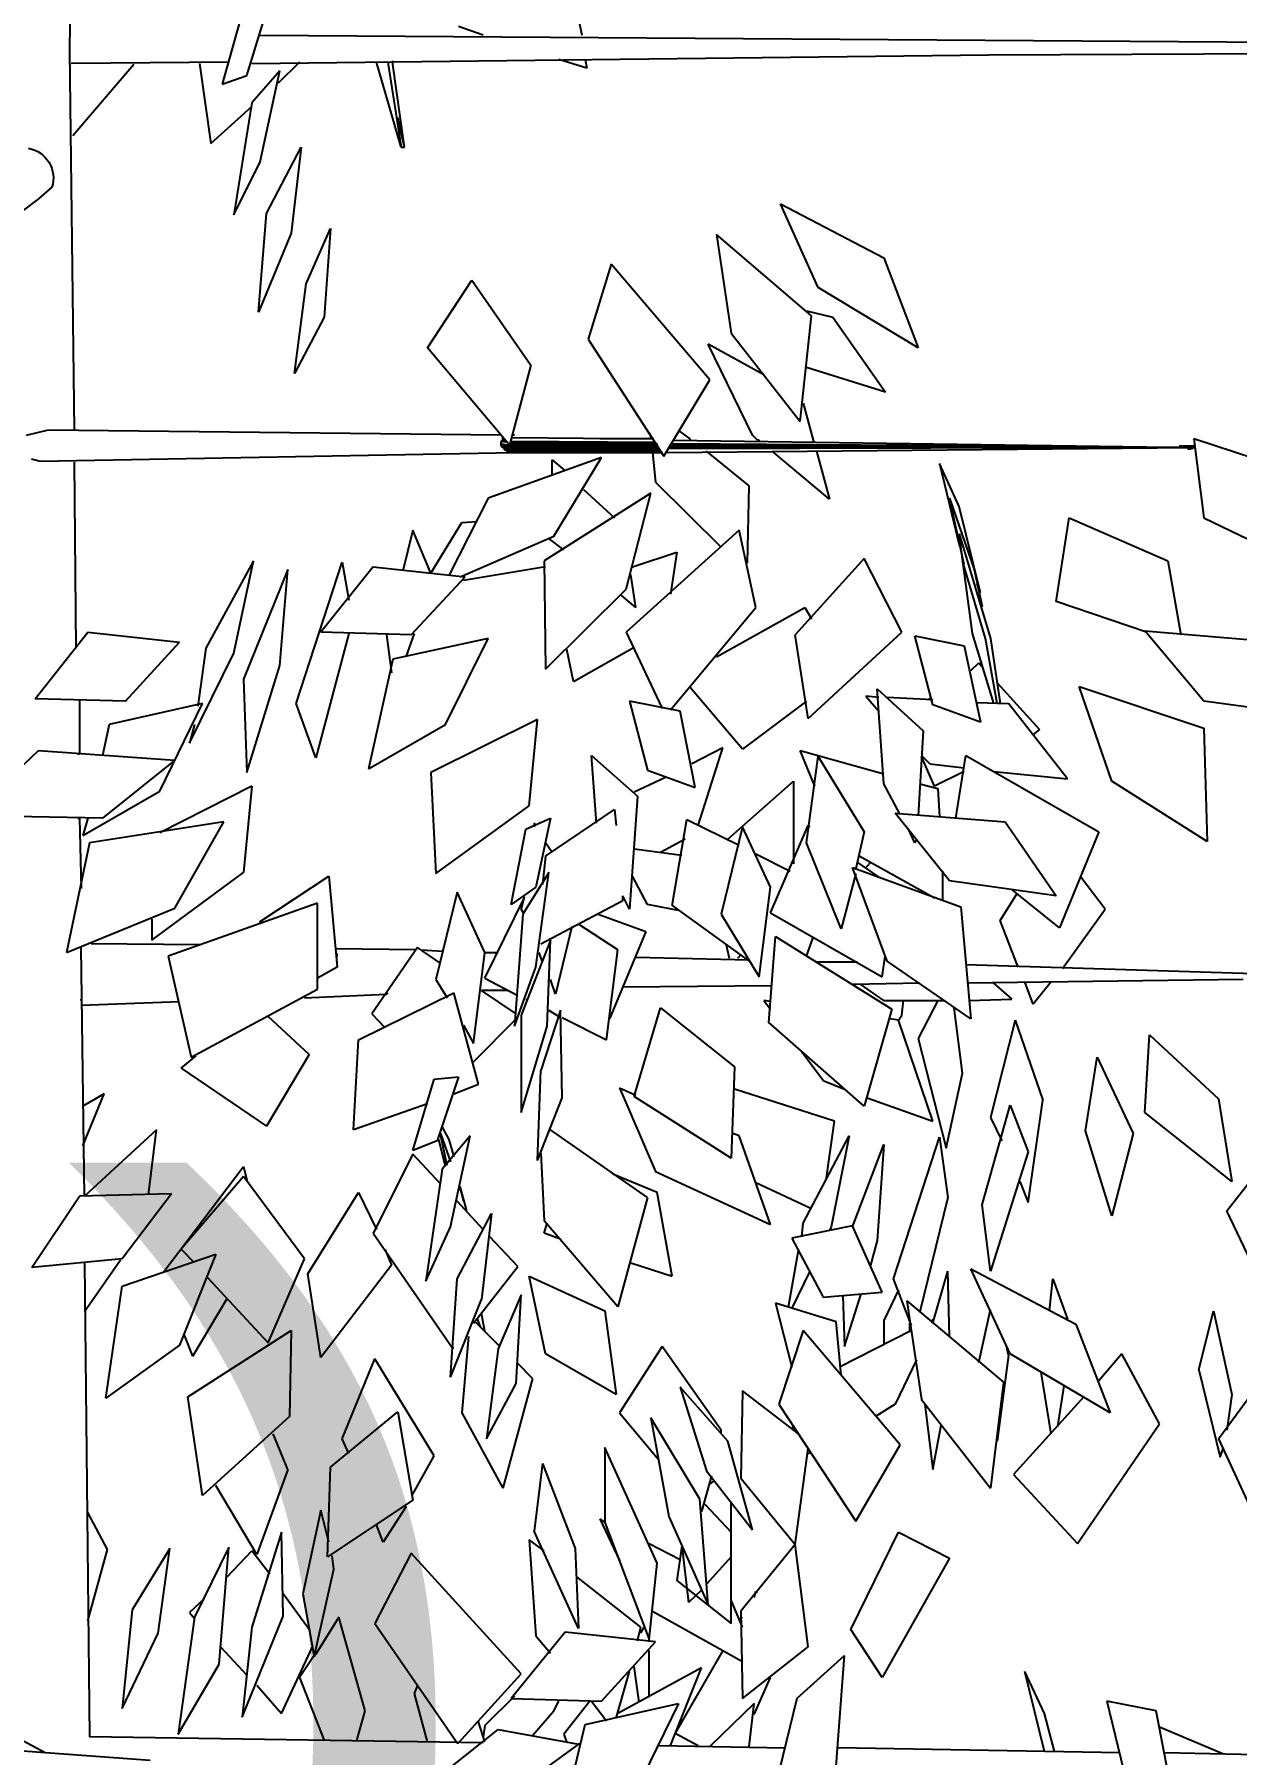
# Model space of a CAD drawing. Header units: millimetres. Extents: x 563079 to 571925, y 2063830 to 2067381.
# Drawn here: x 570974.444 to 570977.929, y 2066245.406 to 2066250.39 of the extents above; entities that cross this region are included whole.
import ezdxf
from ezdxf.enums import TextEntityAlignment as Align

# ---------------------------------------------------------------- set-up
doc = ezdxf.new("R2010")
doc.units = ezdxf.units.MM
doc.header["$MEASUREMENT"] = 0
doc.layers.add('MATCATDUONG', color=8, linetype='Continuous')
doc.layers.add('SO', color=48, linetype='Continuous')
doc.styles.add('TIEUDE', font='', dxfattribs={"width": 0.8})
doc.styles.get('TIEUDE').set_extended_font_data('.VnAvantH')

# ---------------------------------------------------------------- blocks, each defined once
blk = doc.blocks.new('fasfsfsdf')
at = {"color": 99, "linetype": 'ByBlock'}
for p, q in [((596094.1638, 2065635.7386), (596094.1591, 2065636.0597)), ((596092.7081, 2065635.9277), (596092.6796, 2065635.785)), ((596093.65, 2065635.6672), (596093.593, 2065635.8527)), ((596093.6643, 2065635.8492), (596093.7214, 2065635.6422)), ((596093.612, 2065635.785), (596087.6085, 2065635.7421)), ((596092.965, 2065635.785), (596093.0364, 2065635.8099)), ((596091.4998, 2065635.7279), (596087.6085, 2065635.7421)), ((596093.6358, 2065635.7029), (596091.4998, 2065635.7279)), ((596094.1495, 2065634.6397), (596094.1638, 2065635.7386)), ((596092.6701, 2065635.7136), (596092.6653, 2065635.6886)), ((596092.6653, 2065635.6886), (596092.7462, 2065635.7136)), ((596093.1934, 2065635.4603), (596093.2267, 2065635.6993)), ((596093.2029, 2065635.4603), (596093.2742, 2065635.7065)), ((596093.2409, 2065635.6993), (596093.2029, 2065635.4603)), ((596093.2267, 2065635.6993), (596093.2267, 2065635.71)), ((596093.2409, 2065635.7065), (596093.2409, 2065635.6993)), ((596093.4978, 2065635.7065), (596093.5597, 2065635.6458)), ((596093.5549, 2065635.6815), (596093.6358, 2065635.5887)), ((596093.612, 2065635.4175), (596093.5549, 2065635.6815)), ((596093.7024, 2065635.7065), (596094.1591, 2065635.7029)), ((596093.788, 2065635.7029), (596093.7547, 2065635.471)), ((596093.9783, 2065635.6993), (596094.1543, 2065635.4924)), ((596093.7214, 2065635.6422), (596093.65, 2065635.6672)), ((596093.6358, 2065635.5887), (596093.6881, 2065635.264)), ((596093.7547, 2065635.471), (596093.6358, 2065635.578)), ((596093.1934, 2065635.4603), (596093.2124, 2065635.5459)), ((596093.2029, 2065635.4603), (596093.1934, 2065635.4603)), ((596093.4931, 2065635.4603), (596093.5216, 2065635.2105)), ((596093.593, 2065635.2676), (596093.4931, 2065635.4603)), ((596093.6881, 2065635.264), (596093.612, 2065635.4175)), ((596094.2152, 2065635.3441), (596094.2542, 2065635.3104)), ((596094.2152, 2065635.3441), (596094.2152, 2065635.3441)), ((596092.104, 2065635.2962), (596091.8043, 2065635.1392)), ((596091.9946, 2065635.0535), (596092.104, 2065635.2962)), ((596094.2542, 2065635.3104), (596094.3018, 2065635.2748)), ((596093.6167, 2065634.9822), (596093.593, 2065635.2676)), ((596092.0136, 2065634.9715), (596092.2895, 2065635.207)), ((596092.2895, 2065635.207), (596092.2467, 2065634.9215)), ((596093.4074, 2065635.2248), (596093.4265, 2065634.9679)), ((596093.4788, 2065635.0642), (596093.4074, 2065635.2248)), ((596093.5216, 2065635.2105), (596093.6167, 2065634.9822)), ((596091.8043, 2065635.1392), (596091.7044, 2065634.8787)), ((596092.3085, 2065634.786), (596092.594, 2065635.1213)), ((596092.594, 2065635.1213), (596092.6606, 2065634.9037)), ((596091.7044, 2065634.8787), (596091.9946, 2065635.0535)), ((596092.9983, 2065635.075), (596092.8271, 2065634.8288)), ((596093.1268, 2065634.8787), (596092.9983, 2065635.075)), ((596093.5121, 2065634.8038), (596093.4788, 2065635.0642)), ((596092.0279, 2065634.9858), (596091.9518, 2065634.9679)), ((596091.9518, 2065634.9679), (596091.7995, 2065634.7503)), ((596092.0469, 2065634.6647), (596092.0136, 2065634.9715)), ((596093.4265, 2065634.9679), (596093.5121, 2065634.8038)), ((596092.2467, 2065634.9215), (596092.0469, 2065634.6647)), ((596092.1515, 2065634.8002), (596092.3133, 2065634.8894)), ((596092.1848, 2065634.6254), (596092.3133, 2065634.8894)), ((596092.6606, 2065634.9037), (596092.4417, 2065634.5648)), ((596092.8889, 2065634.5969), (596093.1268, 2065634.8787)), ((596092.8271, 2065634.8288), (596092.8889, 2065634.5969)), ((596091.7995, 2065634.7503), (596092.0279, 2065634.8216)), ((596092.4417, 2065634.5648), (596092.3085, 2065634.786)), ((596092.0374, 2065634.7182), (596092.0088, 2065634.6111)), ((596092.3656, 2065634.6147), (596092.3942, 2065634.6361)), ((596092.4845, 2065634.6325), (596092.4798, 2065634.6183)), ((596092.9127, 2065634.6254), (596094.2257, 2065634.6397)), ((596094.2257, 2065634.6397), (596094.2901, 2065634.6246)), ((596090.4675, 2065634.472), (596090.9052, 2065634.6147)), ((596090.9052, 2065634.6147), (596090.8766, 2065634.3864)), ((596092.4132, 2065634.6111), (596090.9052, 2065634.5897)), ((596090.9052, 2065634.5897), (596090.9052, 2065634.5933)), ((596090.9052, 2065634.5933), (596090.948, 2065634.5933)), ((596090.9052, 2065634.5897), (596092.4227, 2065634.5897)), ((596090.9099, 2065634.5862), (596090.9052, 2065634.5897)), ((596090.9052, 2065634.5897), (596090.9242, 2065634.5862)), ((596090.9147, 2065634.5862), (596090.9052, 2065634.5897)), ((596090.9099, 2065634.5897), (596092.4179, 2065634.6004)), ((596092.4179, 2065634.5969), (596090.9099, 2065634.5897)), ((596092.4227, 2065634.5933), (596090.9099, 2065634.5897)), ((596090.9099, 2065634.5897), (596092.4275, 2065634.5862)), ((596092.4322, 2065634.5755), (596090.9099, 2065634.5897)), ((596090.9099, 2065634.5897), (596090.9099, 2065634.5862)), ((596090.9242, 2065634.5862), (596090.9147, 2065634.5862)), ((596092.0088, 2065634.6076), (596092.0041, 2065634.6076)), ((596092.0088, 2065634.6111), (596092.0088, 2065634.6076)), ((596092.1658, 2065634.6076), (596092.1658, 2065634.6111)), ((596092.1658, 2065634.6111), (596092.1706, 2065634.6111)), ((596092.1706, 2065634.6111), (596092.1848, 2065634.6254)), ((596092.3656, 2065634.6111), (596092.3656, 2065634.6147)), ((596092.3656, 2065634.6111), (596092.3656, 2065634.6111)), ((596092.4179, 2065634.6004), (596092.4179, 2065634.5969)), ((596092.4227, 2065634.5897), (596092.4227, 2065634.5933)), ((596092.9032, 2065634.5826), (596092.4512, 2065634.5826)), ((596092.456, 2065634.5897), (596092.9127, 2065634.5933)), ((596092.456, 2065634.5862), (596092.456, 2065634.5897)), ((596092.456, 2065634.5897), (596092.9079, 2065634.5897)), ((596092.9032, 2065634.5862), (596092.456, 2065634.5862)), ((596092.4608, 2065634.5969), (596092.4608, 2065634.6004)), ((596092.4608, 2065634.6004), (596092.8841, 2065634.6004)), ((596092.8841, 2065634.5969), (596092.4608, 2065634.5969)), ((596092.4655, 2065634.604), (596092.8841, 2065634.6076)), ((596092.8841, 2065634.604), (596092.4655, 2065634.6004)), ((596092.4655, 2065634.6004), (596092.4655, 2065634.604)), ((596092.8794, 2065634.6183), (596092.4703, 2065634.6147)), ((596092.4703, 2065634.6147), (596092.6273, 2065634.6147)), ((596092.4798, 2065634.6183), (596092.4798, 2065634.6147)), ((596092.4798, 2065634.6147), (596092.4798, 2065634.6147)), ((596092.8604, 2065634.6183), (596092.8604, 2065634.6183)), ((596092.8746, 2065634.6254), (596092.8794, 2065634.6254)), ((596092.8794, 2065634.6254), (596092.8794, 2065634.6254)), ((596092.8841, 2065634.6004), (596092.8841, 2065634.604)), ((596092.8889, 2065634.5969), (596092.8841, 2065634.5969)), ((596092.9127, 2065634.5933), (596092.8841, 2065634.5755)), ((596092.9127, 2065634.6004), (596092.8889, 2065634.5969)), ((596092.8937, 2065634.604), (596092.9127, 2065634.6076)), ((596092.9079, 2065634.6111), (596092.8984, 2065634.6076)), ((596092.9032, 2065634.6147), (596092.9032, 2065634.6111)), ((596092.9032, 2065634.6111), (596092.9079, 2065634.6111)), ((596092.9032, 2065634.5826), (596092.9032, 2065634.5862)), ((596092.9032, 2065634.5862), (596092.9032, 2065634.5826)), ((596092.9079, 2065634.6111), (596092.9079, 2065634.6218)), ((596092.9127, 2065634.6076), (596092.9079, 2065634.6111)), ((596092.9127, 2065634.5933), (596092.9127, 2065634.6076)), ((596092.9127, 2065634.604), (596092.9127, 2065634.6004)), ((596092.9127, 2065634.5933), (596092.9127, 2065634.6004)), ((596092.9127, 2065634.5969), (596092.9127, 2065634.5933)), ((596091.5855, 2065634.4185), (596091.6425, 2065634.5433)), ((596091.6425, 2065634.5433), (596091.5855, 2065634.3079)), ((596091.9993, 2065634.579), (596091.9613, 2065634.4399)), ((596091.9613, 2065634.4399), (596092.1278, 2065634.579)), ((596092.1944, 2065634.4791), (596092.318, 2065634.579)), ((596092.4465, 2065634.5755), (596092.4512, 2065634.579)), ((596092.8841, 2065634.5755), (596092.4465, 2065634.5755)), ((596092.4512, 2065634.579), (596092.8984, 2065634.579)), ((596092.475, 2065634.5755), (596092.4655, 2065634.4898)), ((596092.6225, 2065634.5612), (596092.9507, 2065634.4434)), ((596092.7605, 2065634.3328), (596092.6225, 2065634.5612)), ((596092.7652, 2065634.554), (596092.7272, 2065634.5219)), ((596092.7652, 2065634.5077), (596092.7652, 2065634.554)), ((596094.2494, 2065634.5505), (596092.8746, 2065634.5755)), ((596094.1448, 2065634.0082), (596094.1495, 2065634.5469)), ((596094.2748, 2065634.5568), (596094.2494, 2065634.5505)), ((596092.4655, 2065634.4898), (596092.2752, 2065634.3007)), ((596091.614, 2065634.4434), (596091.5426, 2065634.2365)), ((596091.5712, 2065634.2508), (596091.614, 2065634.4434)), ((596092.1991, 2065634.2543), (596092.1944, 2065634.4791)), ((596092.4798, 2065634.4577), (596092.789, 2065634.2615)), ((596092.5511, 2065634.1794), (596092.4798, 2065634.4577)), ((596092.6748, 2065634.4684), (596092.5844, 2065634.3864)), ((596092.9507, 2065634.4434), (596093.0649, 2065634.2187)), ((596090.8766, 2065634.3864), (596090.5008, 2065634.2044)), ((596091.2667, 2065634.3864), (596090.9813, 2065634.2615)), ((596091.3048, 2065634.1437), (596091.2667, 2065634.3864)), ((596091.5236, 2065634.1687), (596091.5855, 2065634.4185)), ((596091.5855, 2065634.34), (596091.4951, 2065634.0367)), ((596091.5474, 2065634.051), (596091.5855, 2065634.34)), ((596092.1753, 2065634.1259), (596092.2229, 2065634.3507)), ((596092.2229, 2065634.3507), (596092.5511, 2065634.0546)), ((596093.0316, 2065634.2151), (596092.7605, 2065634.3328)), ((596093.0269, 2065634.3721), (596092.984, 2065634.3757)), ((596093.1172, 2065634.2258), (596093.0269, 2065634.3721)), ((596093.1172, 2065634.2258), (596093.1696, 2065634.3507)), ((596093.1696, 2065634.3507), (596093.1981, 2065634.2329)), ((596091.5855, 2065634.3079), (596091.5807, 2065634.3007)), ((596092.5321, 2065634.2436), (596092.4037, 2065634.2865)), ((596092.4037, 2065634.2865), (596092.4227, 2065634.1652)), ((596092.7319, 2065634.2936), (596092.7747, 2065634.3257)), ((596090.9813, 2065634.2615), (596090.9432, 2065634.0474)), ((596091.5093, 2065634.0367), (596091.5759, 2065634.2615)), ((596091.5426, 2065634.2365), (596091.5189, 2065634.1295)), ((596091.752, 2065634.0546), (596091.8614, 2065634.2686)), ((596091.8614, 2065634.2686), (596092.0612, 2065634.0474)), ((596092.789, 2065634.2615), (596092.7842, 2065633.9475)), ((596092.7842, 2065634.2436), (596093.0221, 2065634.2044)), ((596093.2837, 2065634.2436), (596093.0173, 2065634.2151)), ((596093.2837, 2065634.2436), (596093.436, 2065634.0546)), ((596093.3741, 2065634.2579), (596093.3551, 2065634.1473)), ((596093.5073, 2065633.8476), (596093.3741, 2065634.2579)), ((596093.5549, 2065633.9582), (596093.5311, 2065634.2365)), ((596093.5311, 2065634.2365), (596093.6596, 2065633.919)), ((596093.6881, 2065633.9939), (596093.631, 2065634.2615)), ((596093.631, 2065634.2615), (596093.769, 2065634.0082)), ((596091.5236, 2065634.1687), (596091.5331, 2065634.1937)), ((596092.5226, 2065634.1259), (596092.5369, 2065634.2222)), ((596093.1743, 2065634.0474), (596093.0173, 2065634.2151)), ((596091.0431, 2065634.0546), (596091.3048, 2065634.1437)), ((596092.5226, 2065634.1259), (596092.5654, 2065634.1616)), ((596092.7842, 2065633.9475), (596092.5511, 2065634.1794)), ((596092.0326, 2065634.1259), (596092.0136, 2065634.0938)), ((596092.2895, 2065633.9832), (596092.0326, 2065634.1259)), ((596092.4227, 2065633.8298), (596092.1753, 2065634.1259)), ((596091.0479, 2065634.0581), (596090.6673, 2065634.026)), ((596090.8766, 2065633.8548), (596091.0479, 2065634.0581)), ((596091.4951, 2065634.0367), (596091.4665, 2065633.8476)), ((596091.476, 2065633.8476), (596091.5093, 2065634.0367)), ((596091.4856, 2065633.8476), (596091.5474, 2065634.051)), ((596091.7139, 2065634.0438), (596091.5712, 2065634.0153)), ((596091.6616, 2065633.844), (596091.7139, 2065634.0438)), ((596092.0231, 2065633.8048), (596091.752, 2065634.0546)), ((596092.0231, 2065633.8048), (596092.0612, 2065634.0474)), ((596092.5511, 2065634.0546), (596092.4465, 2065633.8333)), ((596093.0744, 2065633.787), (596092.9507, 2065634.0367)), ((596092.9507, 2065634.0367), (596093.2267, 2065633.9761)), ((596093.1886, 2065633.9832), (596093.1648, 2065634.051)), ((596093.1743, 2065634.0474), (596093.436, 2065634.0546)), ((596093.2457, 2065634.0474), (596093.2314, 2065633.9368)), ((596093.3551, 2065634.051), (596093.4502, 2065633.6906)), ((596094.1115, 2065634.0546), (596093.8451, 2065634.026)), ((596094.2637, 2065633.8619), (596094.1115, 2065634.0546)), ((596091.5712, 2065634.0153), (596091.5236, 2065633.7941)), ((596092.7034, 2065633.9118), (596092.5274, 2065634.0117)), ((596092.7034, 2065633.9118), (596092.7224, 2065634.0046)), ((596093.8165, 2065633.7334), (596093.6881, 2065633.9939)), ((596093.769, 2065634.0082), (596093.7928, 2065633.8405)), ((596094.0021, 2065633.8548), (596093.8451, 2065634.026)), ((596091.5284, 2065633.9654), (596091.5189, 2065633.9547)), ((596091.5522, 2065633.9439), (596091.5284, 2065633.9654)), ((596093.2267, 2065633.9761), (596093.298, 2065633.6585)), ((596093.65, 2065633.6478), (596093.5549, 2065633.9582)), ((596091.2382, 2065633.8976), (596090.8766, 2065633.7763)), ((596091.143, 2065633.6228), (596091.2382, 2065633.8976)), ((596091.476, 2065633.9083), (596091.3524, 2065633.7727)), ((596091.8233, 2065633.8904), (596091.6901, 2065633.7691)), ((596091.8043, 2065633.6157), (596091.8233, 2065633.8904)), ((596092.2134, 2065633.7156), (596092.3656, 2065633.894)), ((596093.6596, 2065633.919), (596093.65, 2065633.6478)), ((596090.5103, 2065633.8048), (596090.8766, 2065633.8548)), ((596091.2715, 2065633.63), (596091.4427, 2065633.8476)), ((596091.5331, 2065633.8512), (596091.4427, 2065633.8476)), ((596091.4665, 2065633.8476), (596091.476, 2065633.8476)), ((596091.5236, 2065633.7941), (596091.6616, 2065633.844)), ((596091.6616, 2065633.8583), (596091.7948, 2065633.8655)), ((596091.6758, 2065633.8583), (596091.6663, 2065633.8655)), ((596091.8186, 2065633.8655), (596091.8566, 2065633.869)), ((596091.8566, 2065633.869), (596091.8186, 2065633.8262)), ((596092.0279, 2065633.8548), (596092.2134, 2065633.7156)), ((596092.3942, 2065633.8262), (596092.5416, 2065633.8548)), ((596092.5416, 2065633.8548), (596092.4893, 2065633.655)), ((596093.4502, 2065633.6906), (596093.5073, 2065633.8476)), ((596093.7785, 2065633.8476), (596094.0496, 2065633.787)), ((596093.9022, 2065633.5943), (596093.7785, 2065633.8476)), ((596094.0021, 2065633.8548), (596094.2637, 2065633.8619)), ((596094.1353, 2065633.8583), (596094.1353, 2065633.7013)), ((596092.3513, 2065633.605), (596092.3942, 2065633.8262)), ((596092.808, 2065633.8012), (596093.1172, 2065633.6478)), ((596092.8318, 2065633.5515), (596092.808, 2065633.8012)), ((596093.298, 2065633.6585), (596093.0744, 2065633.787)), ((596093.8023, 2065633.787), (596093.8165, 2065633.7334)), ((596094.0496, 2065633.787), (596094.0687, 2065633.6978)), ((596090.8766, 2065633.7763), (596090.8671, 2065633.448)), ((596091.3524, 2065633.7727), (596091.3714, 2065633.7584)), ((596091.6901, 2065633.7691), (596091.7044, 2065633.5229)), ((596091.5664, 2065633.6978), (596091.1811, 2065633.4766)), ((596091.595, 2065633.5158), (596091.5664, 2065633.6978)), ((596091.6568, 2065633.6086), (596091.6949, 2065633.6942)), ((596091.6711, 2065633.6728), (596091.6949, 2065633.6978)), ((596092.0469, 2065633.712), (596091.8043, 2065633.6442)), ((596091.9946, 2065633.6942), (596091.8614, 2065633.4766)), ((596092.0279, 2065633.4445), (596091.9946, 2065633.6942)), ((596092.0041, 2065633.6086), (596092.0469, 2065633.712)), ((596092.3418, 2065633.4944), (596092.2705, 2065633.7192)), ((596092.2705, 2065633.7192), (596092.3609, 2065633.6728)), ((596092.651, 2065633.6978), (596092.5178, 2065633.58)), ((596092.6368, 2065633.5015), (596092.651, 2065633.6978)), ((596094.2542, 2065633.712), (596093.8594, 2065633.6835)), ((596093.8594, 2065633.6835), (596094.0687, 2065633.5158)), ((596094.1353, 2065633.7013), (596094.14, 2065633.7013)), ((596094.454, 2065633.5229), (596094.2542, 2065633.712)), ((596091.4856, 2065633.6514), (596091.2715, 2065633.63)), ((596091.6711, 2065633.6728), (596091.5712, 2065633.6621)), ((596091.5712, 2065633.6514), (596091.6568, 2065633.6086)), ((596092.4893, 2065633.655), (596092.3513, 2065633.605)), ((596092.437, 2065633.6335), (596092.5274, 2065633.5907)), ((596093.1172, 2065633.6478), (596093.103, 2065633.3553)), ((596090.8671, 2065633.448), (596091.143, 2065633.6228)), ((596091.6473, 2065633.6014), (596091.6425, 2065633.5194)), ((596091.6996, 2065633.6157), (596091.6473, 2065633.6014)), ((596091.7567, 2065633.5265), (596091.8043, 2065633.6157)), ((596092.2562, 2065633.4552), (596092.0659, 2065633.6228)), ((596092.0659, 2065633.6228), (596092.0659, 2065633.3838)), ((596093.6358, 2065633.6086), (596093.9022, 2065633.473)), ((596093.6358, 2065633.6086), (596093.6596, 2065633.3588)), ((596094.1258, 2065633.4659), (596093.9022, 2065633.5943)), ((596092.5178, 2065633.58), (596092.5416, 2065633.2518)), ((596092.5844, 2065633.5408), (596092.5797, 2065633.4944)), ((596092.7842, 2065633.4052), (596092.5844, 2065633.5408)), ((596093.103, 2065633.3553), (596092.8318, 2065633.5515)), ((596091.4523, 2065633.5051), (596091.3048, 2065633.291)), ((596091.771, 2065633.5301), (596091.4523, 2065633.5051)), ((596091.614, 2065633.3338), (596091.771, 2065633.5301)), ((596091.7139, 2065633.4445), (596091.7329, 2065633.4837)), ((596092.0231, 2065633.4944), (596092.0183, 2065633.4908)), ((596092.1325, 2065633.2411), (596092.0231, 2065633.4944)), ((596092.1325, 2065633.316), (596092.2134, 2065633.4908)), ((596092.2134, 2065633.4908), (596092.2752, 2065633.2375)), ((596092.3751, 2065633.5122), (596092.2229, 2065633.4373)), ((596092.4179, 2065633.2625), (596092.3751, 2065633.5122)), ((596092.8413, 2065633.4837), (596092.77, 2065633.5158)), ((596092.77, 2065633.5158), (596092.8128, 2065633.316)), ((596092.8128, 2065633.4944), (596092.8175, 2065633.5015)), ((596092.8175, 2065633.5015), (596092.8175, 2065633.4908)), ((596092.8841, 2065633.2661), (596092.8413, 2065633.4837)), ((596093.8594, 2065633.2554), (596093.7166, 2065633.5051)), ((596093.7166, 2065633.5051), (596094.1067, 2065633.4445)), ((596094.0687, 2065633.5158), (596094.454, 2065633.5229)), ((596094.1115, 2065633.5158), (596094.1258, 2065633.4659)), ((596094.1353, 2065633.5158), (596094.1305, 2065633.3124)), ((596094.14, 2065633.5158), (596094.1353, 2065633.5158)), ((596091.1811, 2065633.4766), (596091.2953, 2065633.1983)), ((596091.7091, 2065633.4552), (596091.7139, 2065633.4445)), ((596091.8614, 2065633.4766), (596091.8852, 2065633.3695)), ((596091.928, 2065633.1947), (596092.0279, 2065633.4445)), ((596092.3799, 2065633.4552), (596092.4512, 2065633.4159)), ((596092.7652, 2065633.4159), (596092.7842, 2065633.4445)), ((596094.1067, 2065633.4445), (596094.1733, 2065633.1269)), ((596091.6568, 2065633.2839), (596091.8756, 2065633.4052)), ((596091.8804, 2065633.3874), (596091.8186, 2065633.3446)), ((596091.8423, 2065633.3874), (596091.8566, 2065633.3731)), ((596092.1753, 2065633.4123), (596092.0754, 2065633.3624)), ((596092.5274, 2065633.4266), (596092.3894, 2065633.4088)), ((596092.7842, 2065633.4052), (596092.7938, 2065633.3231)), ((596091.1621, 2065633.2518), (596091.2334, 2065633.3446)), ((596091.3048, 2065633.291), (596091.614, 2065633.3338)), ((596091.8947, 2065633.3731), (596091.5807, 2065633.2589)), ((596091.633, 2065633.2768), (596091.633, 2065633.3624)), ((596091.7948, 2065633.1019), (596091.8947, 2065633.3731)), ((596091.8852, 2065633.3553), (596091.928, 2065633.1947)), ((596092.4893, 2065633.2661), (596092.5321, 2065633.3481)), ((596092.8128, 2065633.0841), (596092.7747, 2065633.3588)), ((596092.7747, 2065633.3588), (596092.8508, 2065633.2375)), ((596093.4122, 2065633.3481), (596093.3884, 2065633.0841)), ((596093.612, 2065633.2161), (596093.4122, 2065633.3481)), ((596093.926, 2065633.1626), (596093.6596, 2065633.3588)), ((596091.2953, 2065633.1983), (596091.4332, 2065633.3089)), ((596091.4665, 2065633.2197), (596091.419, 2065633.2946)), ((596092.1658, 2065633.0556), (596092.1325, 2065633.316)), ((596092.5416, 2065633.2518), (596092.5607, 2065633.291)), ((596092.5607, 2065633.2768), (596092.5607, 2065633.291)), ((596092.8128, 2065633.316), (596092.8841, 2065633.2661)), ((596092.8461, 2065633.2839), (596092.8461, 2065633.2875)), ((596092.8461, 2065633.2875), (596092.8556, 2065633.2518)), ((596092.9603, 2065633.052), (596092.8461, 2065633.2839)), ((596092.9603, 2065633.1269), (596093.0411, 2065633.3017)), ((596093.0411, 2065633.3017), (596093.103, 2065633.0484)), ((596091.2858, 2065633.0805), (596091.1621, 2065633.2518)), ((596091.5807, 2065633.2589), (596091.5522, 2065632.9342)), ((596092.1325, 2065633.2411), (596091.809, 2065633.0556)), ((596092.2752, 2065633.2375), (596092.1658, 2065633.0556)), ((596092.4179, 2065633.2625), (596092.1944, 2065633.1019)), ((596092.3989, 2065633.2482), (596092.4893, 2065633.2661)), ((596092.632, 2065633.2375), (596092.4941, 2065633.1876)), ((596092.7985, 2065633.1519), (596092.5607, 2065633.2768)), ((596092.8461, 2065633.2375), (596092.8556, 2065633.2518)), ((596092.8508, 2065633.2375), (596092.8746, 2065632.9128)), ((596093.4455, 2065633.0199), (596093.4455, 2065633.2696)), ((596093.4455, 2065633.2696), (596093.8784, 2065633.1162)), ((596094.1733, 2065633.1269), (596093.8594, 2065633.2554)), ((596091.4142, 2065633.0841), (596091.4665, 2065633.2197)), ((596092.4941, 2065633.1876), (596092.5987, 2065632.9342)), ((596092.5749, 2065633.134), (596092.6891, 2065633.209)), ((596092.7081, 2065633.2018), (596092.7557, 2065633.0056)), ((596093.612, 2065633.209), (596093.612, 2065633.2161)), ((596093.926, 2065633.2232), (596093.926, 2065633.1626)), ((596092.1182, 2065633.1733), (596091.7805, 2065632.9628)), ((596092.0279, 2065633.1162), (596092.0088, 2065633.1697)), ((596092.1373, 2065632.9235), (596092.1182, 2065633.1733)), ((596092.2514, 2065633.1091), (596092.261, 2065633.1519)), ((596092.7795, 2065632.9128), (596092.77, 2065633.1626)), ((596092.77, 2065633.1626), (596092.8556, 2065632.945)), ((596093.1454, 2065633.1343), (596093.0829, 2065633.1307)), ((596093.0912, 2065633.0966), (596093.1553, 2065633.1412)), ((596093.1553, 2065633.1412), (596093.2885, 2065632.9485)), ((596093.1602, 2065633.1341), (596093.3932, 2065633.1376)), ((596093.7875, 2065633.1484), (596094.102, 2065633.1519)), ((596094.121, 2065632.4205), (596094.1305, 2065633.1412)), ((596091.566, 2065633.0914), (596090.5008, 2065633.0591)), ((596091.5522, 2065632.9342), (596091.7948, 2065633.1019)), ((596091.809, 2065633.0556), (596091.8, 2065633.1163)), ((596091.8804, 2065633.0984), (596091.9993, 2065633.0984)), ((596092.5226, 2065633.1126), (596092.1944, 2065633.1055)), ((596092.2181, 2065633.1198), (596092.2277, 2065633.1091)), ((596092.6082, 2065632.8736), (596092.5749, 2065633.134)), ((596092.7938, 2065633.0984), (596092.8033, 2065633.1269)), ((596092.9603, 2065633.1269), (596092.9222, 2065633.1269)), ((596092.9936, 2065632.8629), (596092.9603, 2065633.1269)), ((596093.3884, 2065633.1126), (596093.3884, 2065633.1233)), ((596093.3884, 2065633.0912), (596093.3884, 2065633.1019)), ((596093.8784, 2065633.1162), (596093.8118, 2065632.8236)), ((596090.7625, 2065633.0484), (596091.5612, 2065633.0377)), ((596091.3191, 2065633.0413), (596091.3714, 2065632.9771)), ((596091.3714, 2065632.9771), (596091.3952, 2065633.0413)), ((596091.4873, 2065633.0387), (596091.4332, 2065632.9913)), ((596091.6996, 2065633.0377), (596091.8947, 2065633.0341)), ((596092.7557, 2065633.0056), (596092.77, 2065633.0484)), ((596092.8746, 2065632.9128), (596092.8128, 2065633.0841)), ((596092.9603, 2065633.052), (596092.8651, 2065633.002)), ((596093.103, 2065633.0484), (596093.0697, 2065632.9949)), ((596093.3884, 2065633.0841), (596093.4455, 2065633.052)), ((596091.5569, 2065632.9878), (596091.4332, 2065632.9913)), ((596091.8043, 2065632.9878), (596091.6283, 2065632.9878)), ((596091.6473, 2065632.9878), (596091.7044, 2065632.8772)), ((596091.752, 2065632.945), (596091.7472, 2065632.9878)), ((596091.8043, 2065632.9878), (596091.8709, 2065633.0341)), ((596092.5607, 2065633.027), (596092.1278, 2065633.0306)), ((596092.1325, 2065632.9842), (596092.1515, 2065632.9878)), ((596092.1515, 2065632.9878), (596092.1325, 2065632.9628)), ((596092.8413, 2065632.9913), (596092.8366, 2065632.9878)), ((596092.8699, 2065632.9485), (596092.9698, 2065633.0163)), ((596092.8937, 2065633.0163), (596092.9698, 2065633.0163)), ((596092.9793, 2065632.7452), (596093.0506, 2065633.0092)), ((596093.3266, 2065632.8736), (596093.0506, 2065633.0092)), ((596093.2457, 2065633.0056), (596093.2409, 2065633.0092)), ((596093.4835, 2065632.9949), (596093.2457, 2065633.0056)), ((596093.4455, 2065633.0234), (596093.4455, 2065633.0341)), ((596093.8118, 2065632.8236), (596093.4455, 2065633.0199)), ((596094.1305, 2065632.9878), (596094.1305, 2065632.9913)), ((596091.5759, 2065632.7773), (596091.5997, 2065632.9664)), ((596091.7615, 2065632.9307), (596091.752, 2065632.945)), ((596091.7805, 2065632.9628), (596091.8614, 2065632.6809)), ((596092.4512, 2065632.9664), (596092.2372, 2065632.7951)), ((596092.5274, 2065632.7095), (596092.4512, 2065632.9664)), ((596092.7367, 2065632.9378), (596092.6082, 2065632.8736)), ((596092.7367, 2065632.7059), (596092.7414, 2065632.9592)), ((596092.7414, 2065632.9592), (596092.7985, 2065632.7844)), ((596092.7747, 2065632.9592), (596092.7462, 2065632.9414)), ((596092.8556, 2065632.945), (596092.8556, 2065632.6631)), ((596093.2885, 2065632.9485), (596093.2504, 2065632.9093)), ((596093.4693, 2065632.8308), (596093.5882, 2065632.9414)), ((596094.1305, 2065632.9735), (596093.8451, 2065632.9842)), ((596091.0336, 2065632.8879), (596090.8338, 2065632.7023)), ((596091.0479, 2065632.6631), (596091.0336, 2065632.8879)), ((596091.4237, 2065632.9307), (596091.3428, 2065632.6988)), ((596091.4237, 2065632.9307), (596091.4951, 2065632.6488)), ((596091.6616, 2065632.6381), (596091.7615, 2065632.9307)), ((596091.7615, 2065632.9307), (596091.7853, 2065632.9342)), ((596091.8614, 2065632.6809), (596092.1373, 2065632.9235)), ((596092.8556, 2065632.6631), (596092.7795, 2065632.9128)), ((596092.9936, 2065632.8094), (596092.8699, 2065632.9342)), ((596093.0221, 2065632.9164), (596092.9936, 2065632.8629)), ((596091.7044, 2065632.8772), (596091.6235, 2065632.5596)), ((596091.9803, 2065632.7559), (596092.0421, 2065632.8379)), ((596093.3408, 2065632.6131), (596093.3266, 2065632.8736)), ((596091.1859, 2065632.8236), (596091.0812, 2065632.6024)), ((596091.2192, 2065632.6096), (596091.1859, 2065632.8236)), ((596092.2372, 2065632.7951), (596092.2467, 2065632.5311)), ((596093.4693, 2065632.8308), (596093.593, 2065632.6238)), ((596093.8403, 2065632.7915), (596093.593, 2065632.6238)), ((596093.8403, 2065632.7915), (596093.7975, 2065632.8272)), ((596091.6235, 2065632.5596), (596091.5759, 2065632.7773)), ((596091.9803, 2065632.7559), (596091.9185, 2065632.7309)), ((596092.808, 2065632.5239), (596092.7985, 2065632.7844)), ((596093.0506, 2065632.7166), (596092.9793, 2065632.7452)), ((596093.1077, 2065632.7594), (596093.0364, 2065632.7666)), ((596093.0364, 2065632.7666), (596093.0982, 2065632.581)), ((596093.1696, 2065632.5525), (596093.1077, 2065632.7594)), ((596090.8338, 2065632.7023), (596090.7958, 2065632.4633)), ((596091.3857, 2065632.4026), (596091.3428, 2065632.6988)), ((596091.8519, 2065632.7059), (596091.6616, 2065632.6381)), ((596091.947, 2065632.6381), (596092.2372, 2065632.7309)), ((596092.2467, 2065632.5311), (596092.5274, 2065632.7095)), ((596092.5702, 2065632.7345), (596092.4655, 2065632.4918)), ((596092.5702, 2065632.7345), (596092.5226, 2065632.713)), ((596092.808, 2065632.5239), (596092.7367, 2065632.7059)), ((596093.1268, 2065632.6881), (596093.3408, 2065632.6131)), ((596094.1258, 2065632.5668), (596094.0639, 2065632.7166)), ((596094.0639, 2065632.7166), (596094.1258, 2065632.6809)), ((596090.7958, 2065632.4633), (596091.0479, 2065632.6631)), ((596091.438, 2065632.6845), (596091.3857, 2065632.5489)), ((596091.5189, 2065632.3955), (596091.438, 2065632.6845)), ((596091.4951, 2065632.6488), (596091.4618, 2065632.581)), ((596091.9708, 2065632.4669), (596091.947, 2065632.6381)), ((596091.0812, 2065632.6024), (596091.143, 2065632.3634)), ((596091.143, 2065632.3634), (596091.2192, 2065632.6096)), ((596091.6425, 2065632.5917), (596091.6188, 2065632.4169)), ((596091.7757, 2065632.1814), (596091.6425, 2065632.5917)), ((596092.0374, 2065632.342), (596091.9042, 2065632.5953)), ((596091.9042, 2065632.5953), (596091.9565, 2065632.3313)), ((596092.1325, 2065632.3384), (596092.2229, 2065632.5953)), ((596092.2229, 2065632.5953), (596092.2419, 2065632.6024)), ((596092.4893, 2065632.4169), (596092.77, 2065632.6131)), ((596093.0602, 2065632.3313), (596093.0031, 2065632.5953)), ((596093.0031, 2065632.5953), (596093.0839, 2065632.499)), ((596093.0887, 2065632.6024), (596093.0602, 2065632.5204)), ((596093.0839, 2065632.6203), (596093.0649, 2065632.5846)), ((596093.0697, 2065632.5097), (596093.0887, 2065632.5989)), ((596093.0887, 2065632.5989), (596093.0887, 2065632.6024)), ((596093.9355, 2065632.424), (596093.9117, 2065632.6131)), ((596093.9117, 2065632.6131), (596094.121, 2065632.4205)), ((596090.81, 2065632.3777), (596090.6626, 2065632.5668)), ((596091.3857, 2065632.5489), (596091.4951, 2065632.2028)), ((596091.8947, 2065632.3313), (596091.8043, 2065632.5703)), ((596091.8043, 2065632.5703), (596091.8233, 2065632.292)), ((596092.7985, 2065632.5454), (596092.789, 2065632.3491)), ((596093.0649, 2065632.5846), (596093.0506, 2065632.5347)), ((596093.0744, 2065632.5061), (596093.0935, 2065632.5846)), ((596093.0887, 2065632.4562), (596093.1696, 2065632.5418)), ((596093.0982, 2065632.581), (596093.1696, 2065632.5525)), ((596093.1696, 2065632.5418), (596093.2837, 2065632.3134)), ((596092.4655, 2065632.4918), (596092.1325, 2065632.3384)), ((596093.0839, 2065632.499), (596093.1315, 2065632.1743)), ((596093.6596, 2065632.5061), (596093.65, 2065632.4669)), ((596093.8927, 2065632.1993), (596093.6596, 2065632.5061)), ((596091.4094, 2065632.4633), (596091.3857, 2065632.4026)), ((596092.1753, 2065632.4597), (596092.0136, 2065632.3848)), ((596092.4608, 2065632.4312), (596092.5892, 2065632.4847)), ((596093.0126, 2065632.3777), (596093.0316, 2065632.449)), ((596093.0316, 2065632.4419), (596093.0221, 2065632.4062)), ((596093.0316, 2065632.449), (596093.0316, 2065632.4419)), ((596093.4835, 2065632.2385), (596093.6596, 2065632.4776)), ((596093.6596, 2065632.4776), (596093.8403, 2065632.2671)), ((596091.4951, 2065632.2028), (596091.5189, 2065632.3955)), ((596091.6188, 2065632.4169), (596091.6996, 2065632.0851)), ((596092.4179, 2065632.1886), (596092.4608, 2065632.4312)), ((596092.4893, 2065632.4169), (596092.5749, 2065632.0994)), ((596092.965, 2065632.3241), (596093.0411, 2065632.4062)), ((596093.3266, 2065632.4312), (596093.2742, 2065632.3241)), ((596093.474, 2065632.1957), (596093.3266, 2065632.4312)), ((596093.8689, 2065632.4276), (596094.1353, 2065632.4205)), ((596093.8689, 2065632.4276), (596094.0116, 2065632.2385)), ((596094.2732, 2065632.2135), (596094.1353, 2065632.4205)), ((596090.6673, 2065632.078), (596090.81, 2065632.3777)), ((596092.0421, 2065632.3027), (596092.0374, 2065632.342)), ((596092.5749, 2065632.0994), (596092.789, 2065632.3491)), ((596092.789, 2065632.3134), (596092.7795, 2065632.342)), ((596093.0411, 2065632.1814), (596092.9412, 2065632.3705)), ((596092.9412, 2065632.3705), (596092.9698, 2065632.1208)), ((596091.809, 2065632.1422), (596091.8947, 2065632.3349)), ((596091.8233, 2065632.292), (596091.8423, 2065632.2207)), ((596091.8947, 2065632.3349), (596092.0707, 2065632.2992)), ((596091.9565, 2065632.3313), (596091.9613, 2065632.3206)), ((596092.0707, 2065632.2992), (596091.9803, 2065632.1279)), ((596092.7414, 2065632.2956), (596092.789, 2065632.3134)), ((596092.8651, 2065632.2171), (596092.946, 2065632.3027)), ((596093.2837, 2065632.3134), (596093.0554, 2065631.9816)), ((596093.1315, 2065632.1743), (596093.0602, 2065632.3313)), ((596092.0802, 2065632.0994), (596092.0516, 2065632.2635)), ((596093.2504, 2065632.2671), (596093.2314, 2065632.2207)), ((596093.5882, 2065631.9959), (596093.4835, 2065632.2385)), ((596094.0116, 2065632.16), (596093.7404, 2065632.2528)), ((596093.7404, 2065632.2528), (596093.8451, 2065631.9888)), ((596093.8023, 2065632.2278), (596093.8403, 2065632.2671)), ((596094.0116, 2065632.2385), (596094.2732, 2065632.2135)), ((596091.5522, 2065632.21), (596091.2477, 2065632.0494)), ((596091.438, 2065631.9638), (596091.5522, 2065632.21)), ((596091.614, 2065632.0137), (596091.6188, 2065632.2028)), ((596091.6616, 2065632.053), (596091.6188, 2065632.2028)), ((596092.0183, 2065632.2028), (596092.0707, 2065632.0958)), ((596092.5369, 2065632.2278), (596092.4179, 2065632.1886)), ((596092.8318, 2065632.1886), (596092.613, 2065632.0887)), ((596092.7842, 2065631.9638), (596092.8318, 2065632.1886)), ((596092.9936, 2065632.053), (596092.8651, 2065632.2171)), ((596093.2314, 2065632.2207), (596093.436, 2065631.9531)), ((596093.436, 2065631.9531), (596093.474, 2065632.1957)), ((596094.0163, 2065632.235), (596094.121, 2065632.0851)), ((596094.121, 2065632.2278), (596094.1067, 2065630.8538)), ((596091.3143, 2065632.1814), (596091.2715, 2065632.0637)), ((596091.3238, 2065632.0887), (596091.3143, 2065632.1814)), ((596091.7234, 2065632.0459), (596091.7757, 2065632.1814)), ((596091.7615, 2065632.1493), (596091.8043, 2065632.0601)), ((596091.9803, 2065632.1279), (596091.809, 2065632.1422)), ((596093.0602, 2065631.896), (596093.0411, 2065632.1814)), ((596093.7642, 2065632.185), (596093.5882, 2065631.9959)), ((596094.0592, 2065631.8354), (596094.0116, 2065632.16)), ((596090.8481, 2065632.0887), (596090.7958, 2065631.8461)), ((596090.8909, 2065631.9174), (596090.8481, 2065632.0887)), ((596091.7377, 2065632.1172), (596091.457, 2065631.8817)), ((596091.5284, 2065631.9388), (596091.4951, 2065632.0922)), ((596091.7377, 2065632.1172), (596091.6949, 2065631.8318)), ((596091.9185, 2065631.9852), (596091.8709, 2065632.1351)), ((596091.9232, 2065632.1315), (596091.9185, 2065631.9852)), ((596091.9422, 2065632.0566), (596092.1182, 2065632.1101)), ((596092.1182, 2065632.1101), (596092.0707, 2065631.9246)), ((596092.613, 2065632.0887), (596092.5797, 2065631.8461)), ((596092.8699, 2065631.8782), (596092.8556, 2065632.1351)), ((596092.8556, 2065632.1351), (596092.9222, 2065631.9781)), ((596092.965, 2065632.0922), (596092.965, 2065632.0922)), ((596093.0602, 2065631.896), (596092.9698, 2065632.1208)), ((596093.807, 2065631.9567), (596093.7071, 2065632.1244)), ((596091.2477, 2065632.0494), (596091.1478, 2065631.7925)), ((596091.6616, 2065632.0637), (596091.6663, 2065632.0566)), ((596091.6616, 2065632.053), (596091.6616, 2065632.0637)), ((596091.6663, 2065632.0566), (596091.6616, 2065632.053)), ((596091.7282, 2065632.028), (596091.7282, 2065632.053)), ((596091.8043, 2065632.0601), (596091.8043, 2065631.9888)), ((596091.928, 2065631.9031), (596091.9422, 2065632.0566)), ((596092.9174, 2065631.9852), (596092.9888, 2065632.0566)), ((596092.9603, 2065632.028), (596092.9698, 2065632.0815)), ((596092.984, 2065632.0673), (596092.9745, 2065632.0423)), ((596091.7234, 2065632.0316), (596091.9327, 2065631.9246)), ((596091.7567, 2065631.6998), (596092.0374, 2065632.0316)), ((596092.0374, 2065632.0316), (596092.1087, 2065631.8175)), ((596093.0078, 2065632.0137), (596093.0269, 2065631.7925)), ((596093.8213, 2065631.8389), (596093.5216, 2065632.0316)), ((596093.5216, 2065632.0316), (596093.5264, 2065631.7818)), ((596093.807, 2065631.9567), (596093.8308, 2065632.0173)), ((596093.8451, 2065631.9888), (596094.0592, 2065631.8354)), ((596090.8338, 2065631.7176), (596090.6483, 2065631.9709)), ((596091.0051, 2065631.7604), (596091.1145, 2065631.9638)), ((596091.1145, 2065631.9638), (596091.1811, 2065631.8853)), ((596091.1478, 2065631.7925), (596091.438, 2065631.9638)), ((596091.4427, 2065631.9602), (596091.4475, 2065631.9816)), ((596091.4427, 2065631.9602), (596091.476, 2065631.7105)), ((596091.7091, 2065631.946), (596091.771, 2065631.8175)), ((596092.2752, 2065631.7426), (596092.4465, 2065631.9852)), ((596092.4465, 2065631.9852), (596092.5702, 2065631.7925)), ((596092.5797, 2065631.8461), (596092.7842, 2065631.9638)), ((596092.9222, 2065631.9781), (596092.9555, 2065631.7176)), ((596093.0554, 2065631.9816), (596093.0506, 2065631.9816)), ((596093.1077, 2065631.6677), (596093.279, 2065631.9495)), ((596093.3741, 2065631.7176), (596093.279, 2065631.9495)), ((596090.8909, 2065631.9174), (596090.8291, 2065631.6641)), ((596091.3191, 2065631.7319), (596091.3476, 2065631.9103)), ((596092.8223, 2065631.8924), (596092.8651, 2065631.9353)), ((596092.8223, 2065631.8924), (596092.9079, 2065631.5749)), ((596090.7958, 2065631.8461), (596090.81, 2065631.7426)), ((596091.2239, 2065631.8389), (596091.4285, 2065631.6142)), ((596091.3, 2065631.7533), (596091.281, 2065631.871)), ((596091.457, 2065631.8817), (596091.4951, 2065631.5749)), ((596092.0516, 2065631.7319), (596092.2134, 2065631.8568)), ((596092.2134, 2065631.8568), (596092.2181, 2065631.6034)), ((596092.2562, 2065631.7105), (596092.3942, 2065631.8675)), ((596092.3942, 2065631.8675), (596092.318, 2065631.6249)), ((596092.9555, 2065631.7176), (596092.8699, 2065631.8782)), ((596093.7785, 2065631.5535), (596093.8213, 2065631.8389)), ((596091.6949, 2065631.8318), (596091.4951, 2065631.5749)), ((596091.6854, 2065631.8175), (596091.6616, 2065631.6284)), ((596091.771, 2065631.8175), (596091.8281, 2065631.7818)), ((596091.8138, 2065631.789), (596091.8186, 2065631.789)), ((596092.1087, 2065631.8175), (596091.8852, 2065631.4786)), ((596092.5702, 2065631.7925), (596092.456, 2065631.657)), ((596093.0269, 2065631.7925), (596092.9079, 2065631.5749)), ((596093.2124, 2065631.7961), (596093.1696, 2065631.5392)), ((596093.4074, 2065631.6356), (596093.2124, 2065631.7961)), ((596091.2429, 2065631.4144), (596091.0051, 2065631.7604)), ((596091.6616, 2065631.6284), (596091.6378, 2065631.7569)), ((596092.0659, 2065631.7569), (596092.0707, 2065631.7462)), ((596092.2752, 2065631.7319), (596092.2752, 2065631.7426)), ((596092.3371, 2065631.5428), (596092.4798, 2065631.7783)), ((596092.4798, 2065631.7783), (596092.4275, 2065631.4928)), ((596093.5264, 2065631.7818), (596093.7785, 2065631.5535)), ((596090.8338, 2065631.7176), (596090.7339, 2065631.5)), ((596090.8291, 2065631.6641), (596090.8196, 2065631.6926)), ((596091.8852, 2065631.4786), (596091.7567, 2065631.6998)), ((596092.0612, 2065631.4108), (596092.0231, 2065631.6891)), ((596092.1848, 2065631.4536), (596092.2562, 2065631.7105)), ((596092.4608, 2065631.3573), (596092.613, 2065631.6926)), ((596092.613, 2065631.6926), (596092.613, 2065631.475)), ((596093.3551, 2065631.6748), (596093.3741, 2065631.7176)), ((596093.5311, 2065631.6284), (596093.5739, 2065631.7319)), ((596092.0231, 2065631.6748), (596092.0136, 2065631.6784)), ((596092.7938, 2065631.6463), (596092.6986, 2065631.4001)), ((596092.7938, 2065631.6463), (596092.8175, 2065631.45)), ((596093.1696, 2065631.5571), (596093.1077, 2065631.6677)), ((596091.4285, 2065631.6142), (596091.2429, 2065631.4144)), ((596092.2181, 2065631.6034), (596092.0612, 2065631.4108)), ((596092.318, 2065631.6249), (596092.1848, 2065631.4536)), ((596092.3085, 2065631.5856), (596092.2943, 2065631.5963)), ((596092.3038, 2065631.6106), (596092.3323, 2065631.5071)), ((596093.4169, 2065631.3751), (596093.4074, 2065631.6356)), ((596093.5311, 2065631.6284), (596093.6215, 2065631.3822)), ((596092.3133, 2065631.236), (596092.3371, 2065631.5428)), ((596093.1696, 2065631.5392), (596093.4169, 2065631.3751)), ((596093.6215, 2065631.3822), (596093.7404, 2065631.582)), ((596092.2467, 2065631.1824), (596092.2467, 2065631.5321)), ((596092.3228, 2065631.5285), (596092.2467, 2065631.4465)), ((596092.4275, 2065631.4928), (596092.3133, 2065631.236)), ((596092.3323, 2065631.5071), (596092.3323, 2065631.5071)), ((596093.1886, 2065631.5214), (596093.2552, 2065631.4179)), ((596093.4122, 2065631.4179), (596093.436, 2065631.5107)), ((596093.436, 2065631.5107), (596093.4883, 2065631.2681)), ((596094.0544, 2065631.3965), (596094.1115, 2065631.5035)), ((596091.7615, 2065631.4465), (596091.614, 2065631.3715)), ((596091.8994, 2065631.1646), (596091.7615, 2065631.4465)), ((596092.613, 2065631.475), (596092.4845, 2065631.1361)), ((596092.6273, 2065631.4857), (596092.5702, 2065631.3644)), ((596092.6273, 2065631.4857), (596092.613, 2065631.475)), ((596092.6891, 2065631.1682), (596092.8175, 2065631.45)), ((596093.2552, 2065631.4179), (596093.2742, 2065631.4679)), ((596093.5454, 2065631.2038), (596093.5501, 2065631.4465)), ((596093.5501, 2065631.4465), (596093.6358, 2065631.1717)), ((596092.0231, 2065631.1147), (596092.0612, 2065631.4108)), ((596092.0612, 2065631.4108), (596092.2181, 2065631.2181)), ((596092.3894, 2065631.4072), (596092.3704, 2065631.2431)), ((596092.3894, 2065631.4072), (596092.4037, 2065631.3073)), ((596092.4845, 2065631.4144), (596092.3942, 2065631.368)), ((596092.6986, 2065631.4001), (596092.6891, 2065631.1682)), ((596092.789, 2065631.3929), (596092.8318, 2065631.4251)), ((596092.8318, 2065631.4251), (596092.8128, 2065631.1468)), ((596093.5834, 2065631.3252), (596093.6358, 2065631.3929)), ((596093.7071, 2065631.318), (596093.6358, 2065631.3929)), ((596093.7024, 2065631.4036), (596093.8023, 2065631.2003)), ((596093.7309, 2065631.0647), (596093.7024, 2065631.4036)), ((596093.8736, 2065631.4001), (596093.983, 2065631.2217)), ((596093.9069, 2065631.1539), (596093.8736, 2065631.4001)), ((596094.1115, 2065631.1896), (596094.0544, 2065631.3965)), ((596091.614, 2065631.3715), (596091.809, 2065631.0255)), ((596092.2467, 2065631.3751), (596092.318, 2065631.2966)), ((596092.4845, 2065631.1361), (596092.4608, 2065631.3573)), ((596092.8556, 2065631.0362), (596093.1743, 2065631.3858)), ((596093.1743, 2065631.3858), (596093.279, 2065631.1824)), ((596093.3979, 2065631.3394), (596093.4027, 2065631.3787)), ((596092.4037, 2065631.3073), (596092.2467, 2065631.1824)), ((596092.5083, 2065631.1717), (596092.6939, 2065631.318)), ((596093.455, 2065631.0861), (596093.3979, 2065631.3394)), ((596092.1706, 2065631.2716), (596092.1753, 2065631.2752)), ((596092.1801, 2065631.2574), (596092.1753, 2065631.2752)), ((596092.2134, 2065631.1717), (596092.2467, 2065631.2502)), ((596092.3323, 2065631.2788), (596092.3704, 2065631.2431)), ((596093.4883, 2065631.2681), (596093.455, 2065631.0861)), ((596093.4693, 2065631.1646), (596093.5454, 2065631.2681)), ((596093.7737, 2065631.2538), (596093.8165, 2065631.2146)), ((596092.2181, 2065631.2181), (596092.2134, 2065630.9648)), ((596092.475, 2065631.2181), (596092.2134, 2065631.0718)), ((596092.2229, 2065631.1896), (596092.2134, 2065631.2003)), ((596093.3075, 2065630.9291), (596093.3836, 2065631.2003)), ((596093.3836, 2065631.2003), (596093.4502, 2065631.0932)), ((596093.6643, 2065630.9113), (596093.5454, 2065631.2038)), ((596093.8165, 2065631.2146), (596093.8023, 2065631.1967)), ((596093.8023, 2065631.2003), (596093.8498, 2065630.8613)), ((596093.983, 2065631.2217), (596094.0116, 2065630.9363)), ((596091.809, 2065631.0255), (596091.8994, 2065631.1646)), ((596092.4655, 2065631.1289), (596092.7272, 2065631.1575)), ((596092.5083, 2065631.1539), (596092.4988, 2065631.1717)), ((596092.5178, 2065631.1325), (596092.5083, 2065631.1717)), ((596092.7272, 2065631.1575), (596092.8841, 2065630.9648)), ((596092.8128, 2065631.1468), (596092.77, 2065631.0968)), ((596093.279, 2065631.1824), (596093.0411, 2065630.8364)), ((596093.6358, 2065631.1717), (596093.6643, 2065630.9113)), ((596094.0116, 2065630.9363), (596093.9069, 2065631.1539)), ((596092.2134, 2065630.9648), (596092.0231, 2065631.1147)), ((596092.2705, 2065631.1039), (596092.4084, 2065630.8649)), ((596092.6225, 2065630.9577), (596092.4655, 2065631.1289)), ((596092.4845, 2065631.1289), (596092.4845, 2065631.1361)), ((596092.4845, 2065630.9684), (596092.4845, 2065631.1039)), ((596093.4502, 2065631.0932), (596093.455, 2065631.0897)), ((596093.5501, 2065630.922), (596093.4598, 2065631.1147)), ((596093.7262, 2065631.1147), (596093.65, 2065631.0326)), ((596091.3381, 2065630.8114), (596091.3952, 2065631.0433)), ((596091.3381, 2065630.922), (596091.3952, 2065631.0433)), ((596092.0564, 2065630.9648), (596091.9185, 2065631.0897)), ((596091.9422, 2065630.7686), (596091.9185, 2065631.0897)), ((596092.4227, 2065630.8292), (596092.3323, 2065631.054)), ((596092.3323, 2065631.054), (596092.5749, 2065630.922)), ((596092.5131, 2065630.9541), (596092.5274, 2065631.0576)), ((596092.5797, 2065630.9077), (596092.5416, 2065631.0433)), ((596093.455, 2065631.0897), (596093.4978, 2065631.0255)), ((596093.8498, 2065630.8613), (596093.7309, 2065631.0647)), ((596092.1801, 2065630.9184), (596092.1325, 2065631.0255)), ((596093.0364, 2065630.8364), (596092.8556, 2065631.0362)), ((596093.1648, 2065630.9791), (596093.1553, 2065631.0005)), ((596093.4978, 2065631.0255), (596093.4265, 2065630.8435)), ((596093.6215, 2065631.0041), (596093.5501, 2065630.922)), ((596091.0146, 2065630.9291), (596091.1573, 2065630.9577)), ((596091.1573, 2065630.9577), (596091.1097, 2065630.7579)), ((596092.0564, 2065630.9648), (596092.1182, 2065630.7115)), ((596092.1944, 2065630.8257), (596092.1801, 2065630.9505)), ((596092.1801, 2065630.9505), (596092.3085, 2065630.8257)), ((596092.6701, 2065630.8899), (596092.3989, 2065630.9505)), ((596092.3989, 2065630.9505), (596092.5226, 2065630.6972)), ((596092.651, 2065630.9577), (596092.6082, 2065630.9006)), ((596092.8841, 2065630.9648), (596092.6225, 2065630.9577)), ((596092.6558, 2065630.9577), (596092.7319, 2065630.8613)), ((596092.7605, 2065630.9291), (596092.7462, 2065630.9577)), ((596092.8746, 2065630.9719), (596092.9603, 2065630.8863)), ((596093.1268, 2065630.8399), (596093.1648, 2065630.9791)), ((596090.9718, 2065630.7079), (596091.0146, 2065630.9291)), ((596091.3095, 2065630.8114), (596091.3381, 2065630.922)), ((596092.8223, 2065630.8578), (596092.7605, 2065630.9291)), ((596092.9603, 2065630.8399), (596092.9793, 2065630.897)), ((596093.3313, 2065630.8435), (596093.3075, 2065630.9291)), ((596094.2352, 2065630.8078), (596094.4492, 2065630.922)), ((596091.0051, 2065630.8827), (596090.8196, 2065630.8043)), ((596092.4084, 2065630.8649), (596092.3418, 2065630.8292)), ((596092.7462, 2065630.5688), (596092.6701, 2065630.8899)), ((596092.9222, 2065630.8756), (596092.6891, 2065630.8328)), ((596092.7319, 2065630.8613), (596092.7224, 2065630.8364)), ((596093.2362, 2065630.6259), (596092.9222, 2065630.8756)), ((596092.9603, 2065630.8863), (596092.965, 2065630.8542)), ((596092.965, 2065630.8364), (596094.1067, 2065630.8538)), ((596090.6816, 2065630.8007), (596090.9908, 2065630.8078)), ((596091.1193, 2065630.8078), (596091.9375, 2065630.8221)), ((596092.456, 2065630.8292), (596092.0897, 2065630.8221)), ((596092.6836, 2065630.8328), (596092.6891, 2065630.8328)), ((596092.6891, 2065630.8328), (596093.0031, 2065630.6045)), ((596093.0411, 2065630.8364), (596093.0364, 2065630.8364)), ((596094.3256, 2065630.815), (596093.9307, 2065630.7864))]:
    blk.add_line(p, q, dxfattribs=at)
blk.add_ellipse((596094.2989, 2065635.3705), major_axis=(-0.0621, 0.0621), ratio=1, start_param=-0.60005, end_param=1.090489, dxfattribs=at)

msp = doc.modelspace()

# ---------------------------------------------------------------- block references
at = {"layer": 'SO', "color": 4, "xscale": -1}
msp.add_blockref('fasfsfsdf', (1167068.71048, 614.60337), dxfattribs=at)

# ---------------------------------------------------------------- texts
at = {"layer": 'MATCATDUONG', "color": 7, "lineweight": 0, "style": 'TIEUDE', "width": 1.25}
msp.add_text('(¸p dông cho tuyÕn D5, D7, D8, D10, N3)', height=2.4, rotation=360, dxfattribs=at).set_placement((570934.0597, 2066244.59339), align=Align.CENTER)

doc.saveas('drawing.dxf')
